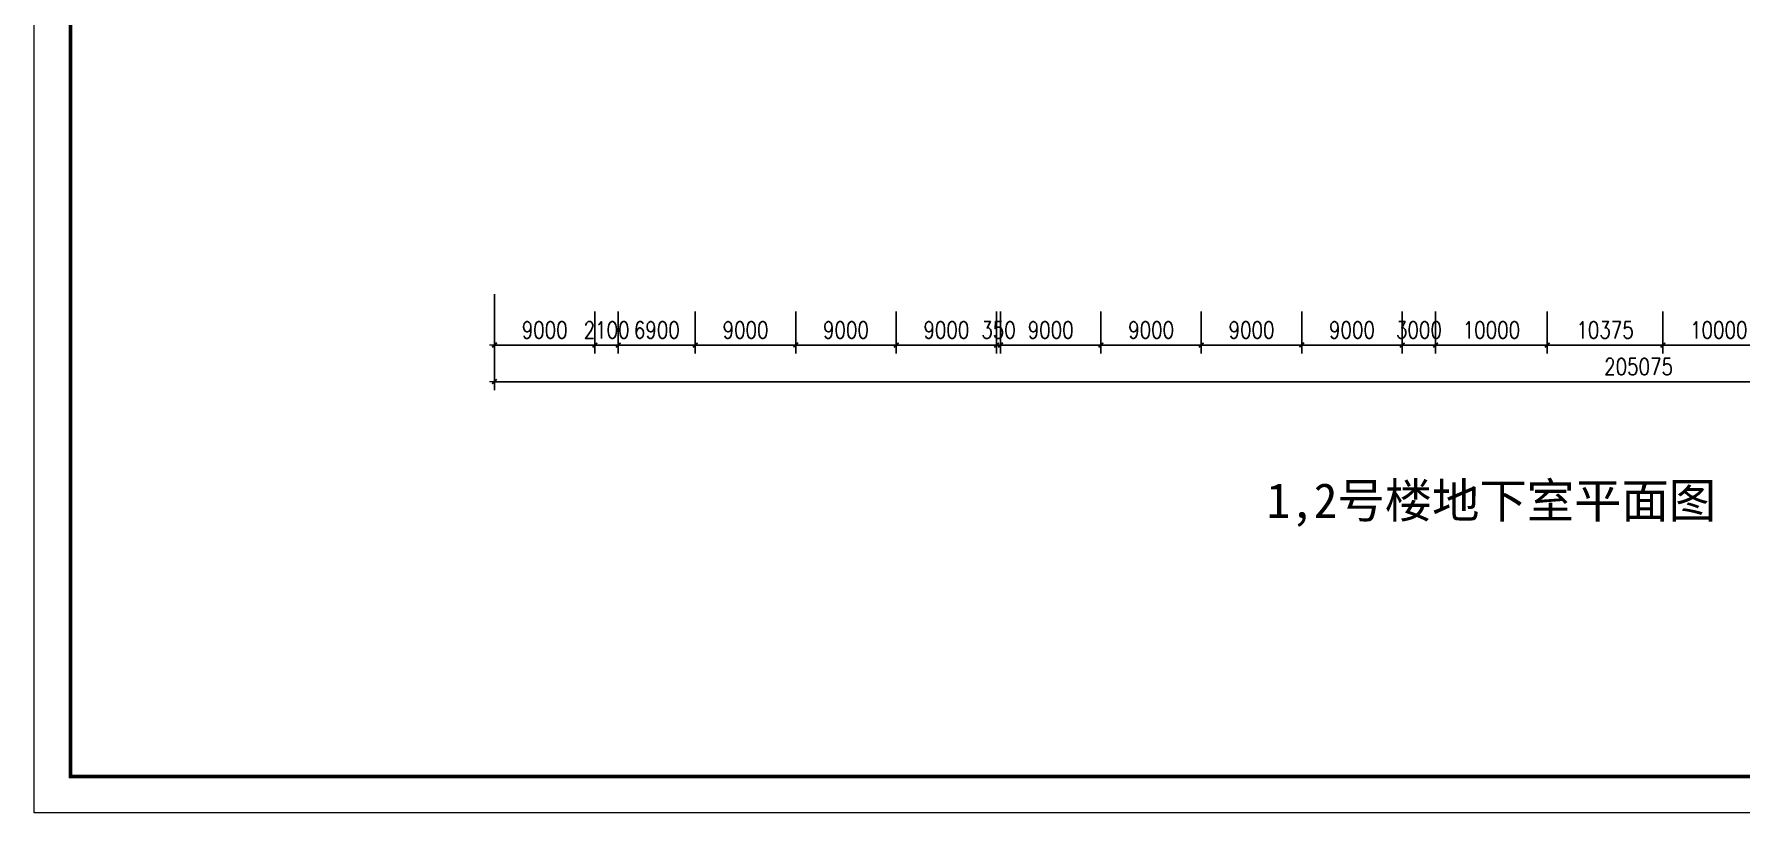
# Model space of a CAD drawing. Extents: x 5719244 to 5992687, y 1482410 to 1675543.
# Drawn here: x 5719244 to 5872206, y 1482410 to 1552199 of the extents above; entities that cross this region are included whole.
import ezdxf

# ---------------------------------------------------------------- set-up
doc = ezdxf.new("R2010")
doc.units = 0
doc.header["$LTSCALE"] = 500
doc.header["$MEASUREMENT"] = 0
doc.layers.get('0').update_dxf_attribs({"linetype": 'CONTINUOUS', "lineweight": 0})
doc.layers.get('DEFPOINTS').update_dxf_attribs({"linetype": 'CONTINUOUS', "lineweight": 0})
doc.layers.add('PUB_DIM', color=3, linetype='CONTINUOUS', lineweight=0)
doc.styles.add('DIM_FONT', font='SIMPLEX.shx', dxfattribs={"width": 0.8})
doc.styles.add('HTT', font='simhei.ttf')
doc.dimstyles.new('DIMN300-X', dxfattribs={"dimscale": 3, "dimtxt": 500, "dimasz": 1, "dimexe": 250, "dimexo": 0, "dimgap": 200, "dimtad": 1, "dimdec": 0, "dimzin": 0, "dimdsep": 46, "dimtxsty": 'DIM_FONT', "dimblk": '_DIMX', "dimblk1": '_DIMX', "dimblk2": '_DIMX', "dimsah": 1, "dimcen": 0, "dimdle": 187.057091, "dimclrd": 3, "dimclre": 3, "dimclrt": 7, "dimadec": 0, "dimazin": 0, "dimtfac": 2.166667, "dimtdec": 0, "dimtix": 1, "dimtmove": 2, "dimatfit": 3, "dimldrblk": '_DIMX', "dimfxl": 1, "dimtolj": 1, "dimtzin": 0, "dimarcsym": 0})

# ---------------------------------------------------------------- blocks, each defined once
blk = doc.blocks.new('_DIMX')
blk.add_line((-150, 0), (150, 0))
at = {"const_width": 50}
blk.add_lwpolyline([(-70, -70), (70, 70)], dxfattribs=at)
blk = doc.blocks.new('*D590')
at = {"layer": 'DEFPOINTS', "color": 0}
for p in [(5760501, 1528899), (5965576, 1528899), (5965576, 1521053)]:
    blk.add_point(p, dxfattribs=at)
at = {"layer": 'PUB_DIM', "color": 3, "lineweight": -2}
for p, q in [((5760501, 1528899), (5760501, 1520303)), ((5965576, 1528899), (5965576, 1520303)), ((5760504, 1521053), (5965573, 1521053))]:
    blk.add_line(p, q, dxfattribs=at)
at = {"layer": 'PUB_DIM', "color": 3, "lineweight": -2, "xscale": 3, "yscale": 3, "zscale": 3, "rotation": 180}
blk.add_blockref('_DIMX', (5760501, 1521053), dxfattribs=at)
at = {"layer": 'PUB_DIM', "color": 3, "lineweight": -2, "xscale": 3, "yscale": 3, "zscale": 3}
blk.add_blockref('_DIMX', (5965576, 1521053), dxfattribs=at)
at = {"layer": 'PUB_DIM', "color": 7, "insert": (5863039, 1522403), "char_height": 1500, "attachment_point": 5, "style": 'DIM_FONT'}
blk.add_mtext('\\A1;205075', dxfattribs=at)
blk = doc.blocks.new('*D561')
at = {"layer": 'DEFPOINTS', "color": 0}
for p in [(5771601, 1527337), (5778501, 1527337), (5771601, 1524337)]:
    blk.add_point(p, dxfattribs=at)
at = {"layer": 'PUB_DIM', "color": 3, "lineweight": -2}
for p, q in [((5771601, 1527337), (5771601, 1523587)), ((5778501, 1527337), (5778501, 1523587)), ((5778498, 1524337), (5771604, 1524337))]:
    blk.add_line(p, q, dxfattribs=at)
at = {"layer": 'PUB_DIM', "color": 3, "lineweight": -2, "xscale": 3, "yscale": 3, "zscale": 3, "rotation": 180}
blk.add_blockref('_DIMX', (5771601, 1524337), dxfattribs=at)
at = {"layer": 'PUB_DIM', "color": 3, "lineweight": -2, "xscale": 3, "yscale": 3, "zscale": 3}
blk.add_blockref('_DIMX', (5778501, 1524337), dxfattribs=at)
at = {"layer": 'PUB_DIM', "color": 7, "insert": (5775051, 1525687), "char_height": 1500, "attachment_point": 5, "style": 'DIM_FONT'}
blk.add_mtext('\\A1;6900', dxfattribs=at)
blk = doc.blocks.new('*D558')
at = {"layer": 'DEFPOINTS', "color": 0}
for p in [(5760501, 1527337), (5769501, 1527337), (5760501, 1524337)]:
    blk.add_point(p, dxfattribs=at)
at = {"layer": 'PUB_DIM', "color": 3, "lineweight": -2}
for p, q in [((5760501, 1527337), (5760501, 1523587)), ((5769501, 1527337), (5769501, 1523587)), ((5769498, 1524337), (5760504, 1524337))]:
    blk.add_line(p, q, dxfattribs=at)
at = {"layer": 'PUB_DIM', "color": 3, "lineweight": -2, "xscale": 3, "yscale": 3, "zscale": 3, "rotation": 180}
blk.add_blockref('_DIMX', (5760501, 1524337), dxfattribs=at)
at = {"layer": 'PUB_DIM', "color": 3, "lineweight": -2, "xscale": 3, "yscale": 3, "zscale": 3}
blk.add_blockref('_DIMX', (5769501, 1524337), dxfattribs=at)
at = {"layer": 'PUB_DIM', "color": 7, "insert": (5765001, 1525687), "char_height": 1500, "attachment_point": 5, "style": 'DIM_FONT'}
blk.add_mtext('\\A1;9000', dxfattribs=at)
blk = doc.blocks.new('*D557')
at = {"layer": 'DEFPOINTS', "color": 0}
for p in [(5769501, 1527337), (5771601, 1527337), (5769501, 1524337)]:
    blk.add_point(p, dxfattribs=at)
at = {"layer": 'PUB_DIM', "color": 3, "lineweight": -2}
for p, q in [((5769501, 1527337), (5769501, 1523587)), ((5771601, 1527337), (5771601, 1523587)), ((5769498, 1524337), (5769495, 1524337)), ((5771601, 1524337), (5769501, 1524337)), ((5771604, 1524337), (5771607, 1524337))]:
    blk.add_line(p, q, dxfattribs=at)
at = {"layer": 'PUB_DIM', "color": 3, "lineweight": -2, "xscale": 3, "yscale": 3, "zscale": 3}
blk.add_blockref('_DIMX', (5769501, 1524337), dxfattribs=at)
at = {"layer": 'PUB_DIM', "color": 3, "lineweight": -2, "xscale": 3, "yscale": 3, "zscale": 3, "rotation": 180}
blk.add_blockref('_DIMX', (5771601, 1524337), dxfattribs=at)
at = {"layer": 'PUB_DIM', "color": 7, "insert": (5770551, 1525687), "char_height": 1500, "attachment_point": 5, "style": 'DIM_FONT'}
blk.add_mtext('\\A1;2100', dxfattribs=at)
blk = doc.blocks.new('*D552')
at = {"layer": 'DEFPOINTS', "color": 0}
for p in [(5854851, 1527337), (5865226, 1527337), (5854851, 1524337)]:
    blk.add_point(p, dxfattribs=at)
at = {"layer": 'PUB_DIM', "color": 3, "lineweight": -2}
for p, q in [((5854851, 1527337), (5854851, 1523587)), ((5865226, 1527337), (5865226, 1523587)), ((5865223, 1524337), (5854854, 1524337))]:
    blk.add_line(p, q, dxfattribs=at)
at = {"layer": 'PUB_DIM', "color": 3, "lineweight": -2, "xscale": 3, "yscale": 3, "zscale": 3, "rotation": 180}
blk.add_blockref('_DIMX', (5854851, 1524337), dxfattribs=at)
at = {"layer": 'PUB_DIM', "color": 3, "lineweight": -2, "xscale": 3, "yscale": 3, "zscale": 3}
blk.add_blockref('_DIMX', (5865226, 1524337), dxfattribs=at)
at = {"layer": 'PUB_DIM', "color": 7, "insert": (5860039, 1525687), "char_height": 1500, "attachment_point": 5, "style": 'DIM_FONT'}
blk.add_mtext('\\A1;10375', dxfattribs=at)
blk = doc.blocks.new('*D551')
at = {"layer": 'DEFPOINTS', "color": 0}
for p in [(5814851, 1527337), (5823851, 1527337), (5814851, 1524337)]:
    blk.add_point(p, dxfattribs=at)
at = {"layer": 'PUB_DIM', "color": 3, "lineweight": -2}
for p, q in [((5814851, 1527337), (5814851, 1523587)), ((5823851, 1527337), (5823851, 1523587)), ((5823848, 1524337), (5814854, 1524337))]:
    blk.add_line(p, q, dxfattribs=at)
at = {"layer": 'PUB_DIM', "color": 3, "lineweight": -2, "xscale": 3, "yscale": 3, "zscale": 3, "rotation": 180}
blk.add_blockref('_DIMX', (5814851, 1524337), dxfattribs=at)
at = {"layer": 'PUB_DIM', "color": 3, "lineweight": -2, "xscale": 3, "yscale": 3, "zscale": 3}
blk.add_blockref('_DIMX', (5823851, 1524337), dxfattribs=at)
at = {"layer": 'PUB_DIM', "color": 7, "insert": (5819351, 1525687), "char_height": 1500, "attachment_point": 5, "style": 'DIM_FONT'}
blk.add_mtext('\\A1;9000', dxfattribs=at)
blk = doc.blocks.new('*D550')
at = {"layer": 'DEFPOINTS', "color": 0}
for p in [(5787501, 1527337), (5796501, 1527337), (5787501, 1524337)]:
    blk.add_point(p, dxfattribs=at)
at = {"layer": 'PUB_DIM', "color": 3, "lineweight": -2}
for p, q in [((5787501, 1527337), (5787501, 1523587)), ((5796501, 1527337), (5796501, 1523587)), ((5796498, 1524337), (5787504, 1524337))]:
    blk.add_line(p, q, dxfattribs=at)
at = {"layer": 'PUB_DIM', "color": 3, "lineweight": -2, "xscale": 3, "yscale": 3, "zscale": 3, "rotation": 180}
blk.add_blockref('_DIMX', (5787501, 1524337), dxfattribs=at)
at = {"layer": 'PUB_DIM', "color": 3, "lineweight": -2, "xscale": 3, "yscale": 3, "zscale": 3}
blk.add_blockref('_DIMX', (5796501, 1524337), dxfattribs=at)
at = {"layer": 'PUB_DIM', "color": 7, "insert": (5792001, 1525687), "char_height": 1500, "attachment_point": 5, "style": 'DIM_FONT'}
blk.add_mtext('\\A1;9000', dxfattribs=at)
blk = doc.blocks.new('*D549')
at = {"layer": 'DEFPOINTS', "color": 0}
for p in [(5778501, 1527337), (5787501, 1527337), (5778501, 1524337)]:
    blk.add_point(p, dxfattribs=at)
at = {"layer": 'PUB_DIM', "color": 3, "lineweight": -2}
for p, q in [((5778501, 1527337), (5778501, 1523587)), ((5787501, 1527337), (5787501, 1523587)), ((5787498, 1524337), (5778504, 1524337))]:
    blk.add_line(p, q, dxfattribs=at)
at = {"layer": 'PUB_DIM', "color": 3, "lineweight": -2, "xscale": 3, "yscale": 3, "zscale": 3, "rotation": 180}
blk.add_blockref('_DIMX', (5778501, 1524337), dxfattribs=at)
at = {"layer": 'PUB_DIM', "color": 3, "lineweight": -2, "xscale": 3, "yscale": 3, "zscale": 3}
blk.add_blockref('_DIMX', (5787501, 1524337), dxfattribs=at)
at = {"layer": 'PUB_DIM', "color": 7, "insert": (5783001, 1525687), "char_height": 1500, "attachment_point": 5, "style": 'DIM_FONT'}
blk.add_mtext('\\A1;9000', dxfattribs=at)
blk = doc.blocks.new('*D548')
at = {"layer": 'DEFPOINTS', "color": 0}
for p in [(5805501, 1527337), (5805851, 1527337), (5805501, 1524337)]:
    blk.add_point(p, dxfattribs=at)
at = {"layer": 'PUB_DIM', "color": 3, "lineweight": -2}
for p, q in [((5805501, 1527337), (5805501, 1523587)), ((5805851, 1527337), (5805851, 1523587)), ((5805498, 1524337), (5805495, 1524337)), ((5805851, 1524337), (5805501, 1524337)), ((5805854, 1524337), (5805857, 1524337))]:
    blk.add_line(p, q, dxfattribs=at)
at = {"layer": 'PUB_DIM', "color": 3, "lineweight": -2, "xscale": 3, "yscale": 3, "zscale": 3}
blk.add_blockref('_DIMX', (5805501, 1524337), dxfattribs=at)
at = {"layer": 'PUB_DIM', "color": 3, "lineweight": -2, "xscale": 3, "yscale": 3, "zscale": 3, "rotation": 180}
blk.add_blockref('_DIMX', (5805851, 1524337), dxfattribs=at)
at = {"layer": 'PUB_DIM', "color": 7, "insert": (5805676, 1525687), "char_height": 1500, "attachment_point": 5, "style": 'DIM_FONT'}
blk.add_mtext('\\A1;350', dxfattribs=at)
blk = doc.blocks.new('*D547')
at = {"layer": 'DEFPOINTS', "color": 0}
for p in [(5796501, 1527337), (5805501, 1527337), (5796501, 1524337)]:
    blk.add_point(p, dxfattribs=at)
at = {"layer": 'PUB_DIM', "color": 3, "lineweight": -2}
for p, q in [((5796501, 1527337), (5796501, 1523587)), ((5805501, 1527337), (5805501, 1523587)), ((5805498, 1524337), (5796504, 1524337))]:
    blk.add_line(p, q, dxfattribs=at)
at = {"layer": 'PUB_DIM', "color": 3, "lineweight": -2, "xscale": 3, "yscale": 3, "zscale": 3, "rotation": 180}
blk.add_blockref('_DIMX', (5796501, 1524337), dxfattribs=at)
at = {"layer": 'PUB_DIM', "color": 3, "lineweight": -2, "xscale": 3, "yscale": 3, "zscale": 3}
blk.add_blockref('_DIMX', (5805501, 1524337), dxfattribs=at)
at = {"layer": 'PUB_DIM', "color": 7, "insert": (5801001, 1525687), "char_height": 1500, "attachment_point": 5, "style": 'DIM_FONT'}
blk.add_mtext('\\A1;9000', dxfattribs=at)
blk = doc.blocks.new('*D546')
at = {"layer": 'DEFPOINTS', "color": 0}
for p in [(5805851, 1527337), (5814851, 1527337), (5805851, 1524337)]:
    blk.add_point(p, dxfattribs=at)
at = {"layer": 'PUB_DIM', "color": 3, "lineweight": -2}
for p, q in [((5805851, 1527337), (5805851, 1523587)), ((5814851, 1527337), (5814851, 1523587)), ((5814848, 1524337), (5805854, 1524337))]:
    blk.add_line(p, q, dxfattribs=at)
at = {"layer": 'PUB_DIM', "color": 3, "lineweight": -2, "xscale": 3, "yscale": 3, "zscale": 3, "rotation": 180}
blk.add_blockref('_DIMX', (5805851, 1524337), dxfattribs=at)
at = {"layer": 'PUB_DIM', "color": 3, "lineweight": -2, "xscale": 3, "yscale": 3, "zscale": 3}
blk.add_blockref('_DIMX', (5814851, 1524337), dxfattribs=at)
at = {"layer": 'PUB_DIM', "color": 7, "insert": (5810351, 1525687), "char_height": 1500, "attachment_point": 5, "style": 'DIM_FONT'}
blk.add_mtext('\\A1;9000', dxfattribs=at)
blk = doc.blocks.new('*D545')
at = {"layer": 'DEFPOINTS', "color": 0}
for p in [(5832851, 1527337), (5841851, 1527337), (5832851, 1524337)]:
    blk.add_point(p, dxfattribs=at)
at = {"layer": 'PUB_DIM', "color": 3, "lineweight": -2}
for p, q in [((5832851, 1527337), (5832851, 1523587)), ((5841851, 1527337), (5841851, 1523587)), ((5841848, 1524337), (5832854, 1524337))]:
    blk.add_line(p, q, dxfattribs=at)
at = {"layer": 'PUB_DIM', "color": 3, "lineweight": -2, "xscale": 3, "yscale": 3, "zscale": 3, "rotation": 180}
blk.add_blockref('_DIMX', (5832851, 1524337), dxfattribs=at)
at = {"layer": 'PUB_DIM', "color": 3, "lineweight": -2, "xscale": 3, "yscale": 3, "zscale": 3}
blk.add_blockref('_DIMX', (5841851, 1524337), dxfattribs=at)
at = {"layer": 'PUB_DIM', "color": 7, "insert": (5837351, 1525687), "char_height": 1500, "attachment_point": 5, "style": 'DIM_FONT'}
blk.add_mtext('\\A1;9000', dxfattribs=at)
blk = doc.blocks.new('*D544')
at = {"layer": 'DEFPOINTS', "color": 0}
for p in [(5823851, 1527337), (5832851, 1527337), (5823851, 1524337)]:
    blk.add_point(p, dxfattribs=at)
at = {"layer": 'PUB_DIM', "color": 3, "lineweight": -2}
for p, q in [((5823851, 1527337), (5823851, 1523587)), ((5832851, 1527337), (5832851, 1523587)), ((5832848, 1524337), (5823854, 1524337))]:
    blk.add_line(p, q, dxfattribs=at)
at = {"layer": 'PUB_DIM', "color": 3, "lineweight": -2, "xscale": 3, "yscale": 3, "zscale": 3, "rotation": 180}
blk.add_blockref('_DIMX', (5823851, 1524337), dxfattribs=at)
at = {"layer": 'PUB_DIM', "color": 3, "lineweight": -2, "xscale": 3, "yscale": 3, "zscale": 3}
blk.add_blockref('_DIMX', (5832851, 1524337), dxfattribs=at)
at = {"layer": 'PUB_DIM', "color": 7, "insert": (5828351, 1525687), "char_height": 1500, "attachment_point": 5, "style": 'DIM_FONT'}
blk.add_mtext('\\A1;9000', dxfattribs=at)
blk = doc.blocks.new('*D543')
at = {"layer": 'DEFPOINTS', "color": 0}
for p in [(5844851, 1527337), (5854851, 1527337), (5844851, 1524337)]:
    blk.add_point(p, dxfattribs=at)
at = {"layer": 'PUB_DIM', "color": 3, "lineweight": -2}
for p, q in [((5844851, 1527337), (5844851, 1523587)), ((5854851, 1527337), (5854851, 1523587)), ((5854848, 1524337), (5844854, 1524337))]:
    blk.add_line(p, q, dxfattribs=at)
at = {"layer": 'PUB_DIM', "color": 3, "lineweight": -2, "xscale": 3, "yscale": 3, "zscale": 3, "rotation": 180}
blk.add_blockref('_DIMX', (5844851, 1524337), dxfattribs=at)
at = {"layer": 'PUB_DIM', "color": 3, "lineweight": -2, "xscale": 3, "yscale": 3, "zscale": 3}
blk.add_blockref('_DIMX', (5854851, 1524337), dxfattribs=at)
at = {"layer": 'PUB_DIM', "color": 7, "insert": (5849851, 1525687), "char_height": 1500, "attachment_point": 5, "style": 'DIM_FONT'}
blk.add_mtext('\\A1;10000', dxfattribs=at)
blk = doc.blocks.new('*D542')
at = {"layer": 'DEFPOINTS', "color": 0}
for p in [(5841851, 1527337), (5844851, 1527337), (5841851, 1524337)]:
    blk.add_point(p, dxfattribs=at)
at = {"layer": 'PUB_DIM', "color": 3, "lineweight": -2}
for p, q in [((5841851, 1527337), (5841851, 1523587)), ((5844851, 1527337), (5844851, 1523587)), ((5841848, 1524337), (5841845, 1524337)), ((5844851, 1524337), (5841851, 1524337)), ((5844854, 1524337), (5844857, 1524337))]:
    blk.add_line(p, q, dxfattribs=at)
at = {"layer": 'PUB_DIM', "color": 3, "lineweight": -2, "xscale": 3, "yscale": 3, "zscale": 3}
blk.add_blockref('_DIMX', (5841851, 1524337), dxfattribs=at)
at = {"layer": 'PUB_DIM', "color": 3, "lineweight": -2, "xscale": 3, "yscale": 3, "zscale": 3, "rotation": 180}
blk.add_blockref('_DIMX', (5844851, 1524337), dxfattribs=at)
at = {"layer": 'PUB_DIM', "color": 7, "insert": (5843351, 1525687), "char_height": 1500, "attachment_point": 5, "style": 'DIM_FONT'}
blk.add_mtext('\\A1;3000', dxfattribs=at)
blk = doc.blocks.new('*D539')
at = {"layer": 'DEFPOINTS', "color": 0}
for p in [(5865226, 1527337), (5875226, 1527337), (5865226, 1524337)]:
    blk.add_point(p, dxfattribs=at)
at = {"layer": 'PUB_DIM', "color": 3, "lineweight": -2}
for p, q in [((5865226, 1527337), (5865226, 1523587)), ((5875226, 1527337), (5875226, 1523587)), ((5875223, 1524337), (5865229, 1524337))]:
    blk.add_line(p, q, dxfattribs=at)
at = {"layer": 'PUB_DIM', "color": 3, "lineweight": -2, "xscale": 3, "yscale": 3, "zscale": 3, "rotation": 180}
blk.add_blockref('_DIMX', (5865226, 1524337), dxfattribs=at)
at = {"layer": 'PUB_DIM', "color": 3, "lineweight": -2, "xscale": 3, "yscale": 3, "zscale": 3}
blk.add_blockref('_DIMX', (5875226, 1524337), dxfattribs=at)
at = {"layer": 'PUB_DIM', "color": 7, "insert": (5870226, 1525687), "char_height": 1500, "attachment_point": 5, "style": 'DIM_FONT'}
blk.add_mtext('\\A1;10000', dxfattribs=at)

msp = doc.modelspace()

# ---------------------------------------------------------------- linework, layer by layer
at = {"color": 4}
msp.add_lwpolyline([(5719244.1, 1482409.7), (5719244.1, 1675543.1), (5992687.3, 1675543.1), (5992687.3, 1482409.7)], close=True, dxfattribs=at)
at = {"color": 4, "const_width": 325.1}
msp.add_lwpolyline([(5722495.5, 1485661.1), (5989435.9, 1485661.1), (5989435.9, 1672291.7), (5722495.5, 1672291.7)], close=True, dxfattribs=at)

# ---------------------------------------------------------------- texts
at = {"color": 7, "linetype": 'Continuous', "style": 'HTT'}
msp.add_text('1,2号楼地下室平面图', height=3110.4, dxfattribs=at).set_placement((5829699.8, 1508849.2))

# ---------------------------------------------------------------- dimensions: what is measured, and where the dimension line sits
at = {"layer": 'PUB_DIM'}
dim = msp.add_linear_dim(base=(5965576.4, 1521053.3), p1=(5760501.4, 1528898.9), p2=(5965576.4, 1528898.9), dimstyle='DIMN300-X', dxfattribs=at)
dim.commit()
dim.dimension.update_dxf_attribs({"geometry": '*D590', "text_midpoint": (5863038.9, 1522403.3)})
for p1, p2, picture, middle in [((5769501.4, 1527337.2), (5760501.4, 1527337.2), '*D558', (5765001.4, 1525687.2)), ((5771601.4, 1527337.2), (5769501.4, 1527337.2), '*D557', (5770551.4, 1525687.2)), ((5778501.4, 1527337.2), (5771601.4, 1527337.2), '*D561', (5775051.4, 1525687.2)), ((5787501.4, 1527337.2), (5778501.4, 1527337.2), '*D549', (5783001.4, 1525687.2)), ((5796501.4, 1527337.2), (5787501.4, 1527337.2), '*D550', (5792001.4, 1525687.2)), ((5805501.4, 1527337.2), (5796501.4, 1527337.2), '*D547', (5801001.4, 1525687.2)), ((5805851.4, 1527337.2), (5805501.4, 1527337.2), '*D548', (5805676.4, 1525687.2)), ((5814851.4, 1527337.2), (5805851.4, 1527337.2), '*D546', (5810351.4, 1525687.2)), ((5823851.4, 1527337.2), (5814851.4, 1527337.2), '*D551', (5819351.4, 1525687.2)), ((5832851.4, 1527337.2), (5823851.4, 1527337.2), '*D544', (5828351.4, 1525687.2)), ((5841851.4, 1527337.2), (5832851.4, 1527337.2), '*D545', (5837351.4, 1525687.2)), ((5844851.4, 1527337.2), (5841851.4, 1527337.2), '*D542', (5843351.4, 1525687.2)), ((5854851.4, 1527337.2), (5844851.4, 1527337.2), '*D543', (5849851.4, 1525687.2)), ((5865226.4, 1527337.2), (5854851.4, 1527337.2), '*D552', (5860038.9, 1525687.2)), ((5875226.4, 1527337.2), (5865226.4, 1527337.2), '*D539', (5870226.4, 1525687.2))]:
    dim = msp.add_aligned_dim(p1=p1, p2=p2, distance=3000, dimstyle='DIMN300-X', dxfattribs=at)
    dim.commit()
    dim.dimension.update_dxf_attribs({"geometry": picture, "text_midpoint": middle})

doc.saveas('drawing.dxf')
